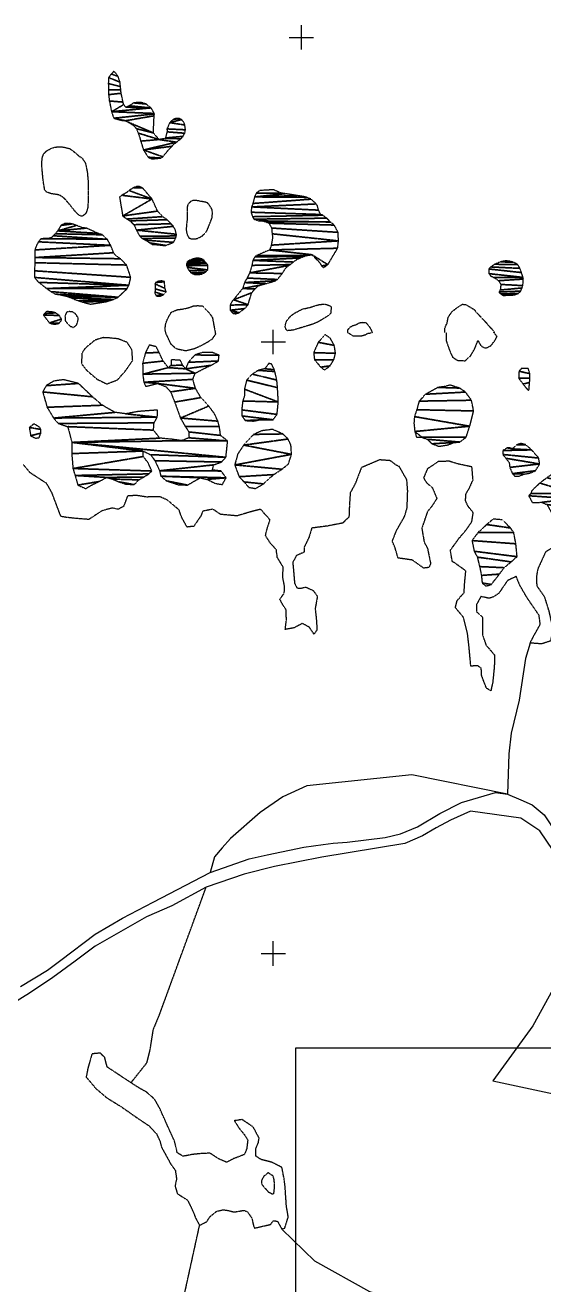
# Model space of a CAD drawing. Header units: metres. Extents: x 615331 to 657292, y 1301217 to 1321009.
# Drawn here: x 633328 to 634176, y 1318354 to 1320413 of the extents above; entities that cross this region are included whole.
import ezdxf

# ---------------------------------------------------------------- set-up
doc = ezdxf.new("R2010")
doc.units = ezdxf.units.M
doc.linetypes.add('HIDDEN', pattern=[0.375, 0.25, -0.125])
for name, color, linetype in [('2', 1, 'Continuous'), ('3', 7, 'Continuous'), ('42', 7, 'Continuous'), ('CIRCULO PI', 2, 'Continuous')]:
    doc.layers.add(name, color=color, linetype=linetype)
picture_1 = doc.add_image_def('image2.jpg', size_in_pixel=(1123, 633))

# ---------------------------------------------------------------- blocks, each defined once
blk = doc.blocks.new('COORD')
at = {"layer": '42', "color": 2, "linetype": 'Continuous'}
for p, q in [((-2, 0), (2, 0)), ((0, -2), (0, 2))]:
    blk.add_line(p, q, dxfattribs=at)
blk = doc.blocks.new('COORD$')
at = {"layer": '42', "color": 2, "linetype": 'Continuous'}
blk.add_blockref('COORD', (0, 0), dxfattribs=at)

msp = doc.modelspace()

# ---------------------------------------------------------------- linework, layer by layer
at = {"layer": '2', "color": 1, "linetype": 'Continuous'}
msp.add_line((633747.53823, 1318444.75308), (633801.47823, 1318392.26308), dxfattribs=at)
for points in [[(634153.14623, 1319403.01808), (634145.55723, 1319378.03008), (634135.41523, 1319309.81608), (634122.06523, 1319255.54008), (634118.38823, 1319221.70308), (634116.09323, 1319155.86608), (633960.03023, 1319187.36808), (633788.27423, 1319169.65008), (633749.11323, 1319151.41608), (633711.81323, 1319125.83308), (633663.78223, 1319083.61208), (633649.99123, 1319067.95508), (633637.45823, 1319053.32808), (633630.12923, 1319027.83408)], [(633630.12923, 1319027.83408), (633693.88223, 1319050.16108), (633723.78023, 1319056.60208), (633783.32323, 1319069.47908), (633814.77223, 1319073.65008), (633831.25923, 1319075.61708), (633854.09623, 1319077.65708), (633916.49423, 1319085.23108), (633941.32123, 1319090.85108), (633969.13023, 1319102.35008), (634005.45223, 1319124.61708), (634041.06123, 1319142.55708), (634096.50523, 1319158.43708), (634116.09323, 1319155.86608)], [(634116.09323, 1319155.86608), (634137.79023, 1319146.45808), (634156.68023, 1319138.28908), (634175.91623, 1319121.99308), (634196.07723, 1319091.47708), (634259.84223, 1318979.38708)], [(634247.84623, 1318962.22608), (634220.91423, 1319007.40108), (634190.80323, 1319063.97508), (634169.09823, 1319096.25108), (634137.87323, 1319116.98408), (634055.95623, 1319128.24408), (634023.10323, 1319113.63908), (633999.88323, 1319100.66808), (633977.17123, 1319087.70408), (633948.35923, 1319075.17808), (633812.97523, 1319053.04808), (633735.42723, 1319037.67808), (633685.78923, 1319024.91308), (633623.79923, 1319003.87708)], [(633320.34523, 1318841.59608), (633364.49023, 1318868.27308), (633386.14923, 1318884.52908), (633442.56123, 1318926.84608), (633487.21723, 1318953.27408), (633537.46623, 1318979.25808), (633630.12923, 1319027.83408)], [(633623.79923, 1319003.87708), (633567.76123, 1318973.25208), (633526.05723, 1318955.24308), (633442.53123, 1318907.28008), (633409.53723, 1318882.76308), (633373.26523, 1318856.17608), (633335.20023, 1318830.84008), (633291.82323, 1318803.66408), (633224.57223, 1318776.21408), (633183.18623, 1318752.61808), (633151.92623, 1318731.93308), (633123.25323, 1318707.21208), (633100.98423, 1318677.73608), (633061.07923, 1318635.60808), (633028.62823, 1318608.04808), (633000.12723, 1318590.44408), (632967.30923, 1318572.79008), (632932.64023, 1318561.46708), (632899.92823, 1318556.77408), (632861.59323, 1318555.06508), (632810.45023, 1318562.86508)], [(634247.84623, 1318962.22608), (634208.26623, 1318869.53608), (634157.75923, 1318777.22908), (634092.23823, 1318687.29208), (634191.25823, 1318666.06608)], [(634246.30423, 1318652.71708), (634252.15123, 1318363.36708), (634256.64923, 1318303.19808), (634260.28523, 1318229.55108), (634134.77323, 1318232.69008), (634060.44523, 1318291.04508), (633891.45823, 1318342.21908), (633801.47823, 1318392.26308)]]:
    msp.add_lwpolyline(points, dxfattribs=at)
at = {"layer": '3', "color": 30, "linetype": 'HIDDEN'}
for p, q in [((633497.46323, 1317923.53508), (633613.09923, 1318451.09308)), ((633740.27623, 1318457.88308), (633747.53823, 1318444.75308))]:
    msp.add_line(p, q, dxfattribs=at)
for points in [[(633371.31223, 1320137.54408), (633368.25623, 1320138.65908), (633362.65323, 1320140.63908), (633360.08723, 1320143.41108), (633358.46723, 1320153.05908), (633357.38023, 1320160.17008), (633355.67423, 1320178.20908), (633355.08523, 1320186.34208), (633355.99423, 1320196.77708), (633358.21323, 1320203.15708), (633363.74423, 1320208.29808), (633370.56023, 1320211.92508), (633376.88323, 1320214.02108), (633386.77423, 1320214.62708), (633393.38423, 1320213.42008), (633400.76423, 1320211.45708), (633406.89723, 1320207.19408), (633416.62523, 1320198.89708), (633421.22323, 1320195.89008), (633425.60423, 1320189.32108), (633426.90123, 1320186.53608), (633429.58023, 1320172.57508), (633430.43623, 1320163.17408), (633431.01123, 1320156.56708), (633431.09823, 1320147.92108), (633431.15223, 1320142.58108), (633431.22923, 1320134.95308), (633431.09223, 1320123.50708), (633430.61023, 1320120.95908), (633430.37723, 1320118.92208), (633430.16723, 1320114.59708), (633428.94723, 1320109.75308), (633427.45823, 1320106.43208), (633425.95823, 1320104.12908), (633421.92723, 1320101.29208), (633419.38923, 1320101.26708), (633415.82123, 1320102.75808), (633412.23523, 1320106.02908), (633408.89523, 1320110.06508), (633406.33023, 1320112.83808), (633401.44123, 1320119.40208), (633393.73923, 1320128.22808), (633391.43223, 1320130.49408), (633388.87423, 1320132.50308), (633386.57523, 1320134.00708), (633384.27523, 1320135.51008), (633380.20523, 1320136.48708), (633371.31223, 1320137.54408)], [(633624.94023, 1320076.83108), (633633.35423, 1320098.02108), (633634.04323, 1320105.14908), (633633.72823, 1320111.24908), (633632.17523, 1320114.28608), (633632.17523, 1320114.28608), (633628.30723, 1320120.35208), (633626.25323, 1320122.62008), (633621.92423, 1320124.10408), (633617.60323, 1320124.82408), (633607.17823, 1320126.75708), (633603.11623, 1320126.97108), (633599.57623, 1320125.66508), (633597.05723, 1320123.86008), (633593.79923, 1320119.75908), (633592.82523, 1320115.68108), (633592.89523, 1320108.81508), (633592.77223, 1320095.84408), (633592.30123, 1320092.27908), (633591.60923, 1320085.40508), (633591.16823, 1320078.78908), (633591.97923, 1320073.96508), (633593.03023, 1320070.41508), (633595.61623, 1320065.60808), (633600.20123, 1320063.87308), (633602.48523, 1320063.89508), (633606.29123, 1320063.93208), (633609.58323, 1320064.72808), (633617.41023, 1320068.61908), (633624.19223, 1320075.97608), (633624.94023, 1320076.83108)], [(633403.96123, 1319920.55208), (633406.51923, 1319918.54208), (633412.23923, 1319923.63908), (633414.81923, 1319931.70408), (633414.64723, 1319934.92908), (633412.75523, 1319936.86508), (633412.41123, 1319939.12308), (633409.58123, 1319941.96908), (633405.24223, 1319944.47008), (633399.39823, 1319945.17608), (633396.11223, 1319943.87208), (633394.61023, 1319941.82308), (633393.12623, 1319937.99408), (633393.45723, 1319930.36708), (633396.03123, 1319926.83208), (633398.82423, 1319923.96208), (633401.92023, 1319920.89708), (633403.96123, 1319920.55208), (633403.98423, 1319920.41408)], [(633558.13123, 1319909.15608), (633556.52123, 1319916.45108), (633557.94623, 1319926.12908), (633561.91123, 1319935.57708), (633566.90123, 1319944.01808), (633576.75623, 1319948.18408), (633584.36123, 1319949.02108), (633594.49023, 1319951.15508), (633602.83323, 1319954.28908), (633610.18723, 1319954.86908), (633618.31423, 1319954.18608), (633623.95923, 1319948.13808), (633628.57823, 1319943.09608), (633633.98423, 1319935.52008), (633638.82523, 1319909.47408)], [(633765.65023, 1319914.68408), (633756.52223, 1319913.83108), (633754.47223, 1319915.84608), (633752.90323, 1319920.40808), (633754.35123, 1319927.79708), (633757.09823, 1319932.14808), (633762.86823, 1319938.81608), (633769.92623, 1319943.46308), (633781.79423, 1319949.42908), (633792.43023, 1319951.56708), (633800.27123, 1319954.18708), (633808.62223, 1319956.55808), (633817.74923, 1319957.41008), (633825.89723, 1319954.69208), (633828.20123, 1319952.68008), (633827.29223, 1319942.24508), (633822.51423, 1319937.87408), (633815.70723, 1319933.48408), (633808.13823, 1319929.08708), (633804.09923, 1319927.01308), (633798.03523, 1319924.41008), (633765.65023, 1319914.68408)], [(634013.63523, 1319910.95108), (634013.82223, 1319916.60508), (634013.81223, 1319917.62208), (634016.28823, 1319923.75008), (634017.53823, 1319925.54208), (634019.21423, 1319935.47708), (634025.71423, 1319945.20508), (634034.77923, 1319952.16008), (634042.59723, 1319957.06808), (634048.44123, 1319956.36308), (634061.20523, 1319948.85808), (634068.90823, 1319940.03308), (634075.06523, 1319933.48108), (634082.24723, 1319925.92208), (634085.33123, 1319922.13708), (634095.33923, 1319911.27408)], [(633855.03923, 1319910.32608), (633855.22923, 1319915.05208), (633859.24023, 1319919.92308), (633863.02523, 1319921.99508), (633869.60223, 1319924.09408), (633873.89023, 1319926.67908), (633878.95823, 1319927.49208), (633884.54523, 1319927.03808), (633886.85023, 1319925.02608), (633891.73823, 1319918.46108), (633892.25523, 1319917.44908), (633895.38123, 1319910.48508)], [(633503.71823, 1319865.16408), (633502.50523, 1319882.42908), (633495.00023, 1319894.54008), (633479.94723, 1319900.46608), (633466.46923, 1319901.83608), (633455.28623, 1319902.47108), (633441.87223, 1319898.25208)], [(633557.81723, 1319909.15508), (633565.63523, 1319892.55208), (633574.61723, 1319884.52408), (633590.40423, 1319881.14708), (633605.09323, 1319884.87208), (633617.22323, 1319890.34708), (633626.30723, 1319895.53308), (633634.37623, 1319900.70708), (633640.09723, 1319909.47908)], [(633856.22623, 1319910.33108), (633863.68523, 1319905.36208), (633870.03723, 1319905.18008), (633876.64123, 1319905.25608), (633884.49023, 1319907.37808), (633887.51523, 1319909.44608), (633894.06723, 1319910.48008)], [(634016.24723, 1319910.96208), (634016.18223, 1319896.94208), (634022.74323, 1319878.46808), (634026.64623, 1319870.38108), (634035.34423, 1319864.89008), (634047.28423, 1319864.77308), (634055.83123, 1319872.49308), (634063.05423, 1319885.02708), (634067.98823, 1319897.78808), (634072.65623, 1319889.45608), (634078.03023, 1319885.96008), (634081.59123, 1319885.49308), (634089.16623, 1319889.39108), (634095.17423, 1319897.08308), (634099.15723, 1319904.24308), (634093.71223, 1319911.26708)], [(633441.87223, 1319898.25208), (633426.02023, 1319885.11208), (633420.52923, 1319876.66408), (633420.21523, 1319859.63508), (633428.72123, 1319848.80708), (633445.90523, 1319834.26508), (633461.48423, 1319826.82108), (633478.93523, 1319833.37308), (633492.22423, 1319848.51608), (633503.71823, 1319865.16408)], [(634153.14623, 1319403.01808), (634160.35423, 1319416.82208), (634169.81323, 1319433.70008), (634167.86723, 1319448.41608), (634154.69423, 1319467.57608), (634147.19823, 1319478.92508), (634136.31723, 1319497.60408), (634130.56423, 1319512.02208), (634116.41723, 1319505.25308), (634109.41923, 1319495.26408), (634101.92523, 1319484.25208), (634093.35423, 1319478.56308), (634086.26923, 1319476.19608), (634072.77423, 1319479.09008), (634065.56023, 1319465.79508), (634065.43423, 1319454.61308), (634075.44923, 1319445.07208), (634075.52623, 1319416.10608), (634081.04523, 1319399.90708), (634095.20523, 1319383.29808), (634094.66123, 1319364.23508), (634092.15223, 1319339.30408), (634089.01623, 1319324.78508), (634081.85223, 1319329.27708), (634073.99823, 1319349.76908), (634073.35123, 1319361.95808), (634067.20923, 1319365.95408), (634056.29423, 1319365.32108), (634053.39223, 1319397.05008), (634050.85123, 1319419.38108), (634044.20523, 1319445.22308), (634031.07023, 1319461.08108), (634033.98723, 1319472.54908), (634045.27023, 1319485.38308), (634046.34823, 1319502.16508), (634048.16523, 1319520.98908), (634029.21223, 1319534.74808), (634026.15023, 1319535.98308), (634022.88723, 1319554.74908), (634036.88923, 1319574.22108), (634048.16923, 1319587.30908), (634057.91423, 1319601.39508), (634060.28523, 1319616.16008), (634051.52323, 1319627.24008), (634047.61223, 1319636.08908), (634048.50023, 1319647.27908), (634053.98223, 1319656.49008), (634059.92723, 1319669.77108), (634058.15923, 1319691.09508), (634035.24423, 1319695.91508), (634020.96923, 1319700.32508), (634003.19423, 1319699.86808), (633985.29923, 1319687.72108), (633979.11623, 1319673.16608), (633983.51723, 1319665.84808), (633993.52723, 1319656.81508), (634000.83523, 1319639.62008), (633992.85023, 1319627.07808), (633985.33623, 1319617.84408), (633976.24723, 1319590.80608), (633980.06423, 1319567.98108), (633985.51323, 1319557.87908), (633990.62323, 1319533.03608), (633987.90223, 1319526.65308), (633979.27923, 1319525.53808), (633960.58623, 1319538.79108), (633937.43423, 1319542.08408), (633932.41123, 1319559.30508), (633927.97423, 1319569.67208), (633935.13623, 1319587.54108), (633948.08723, 1319610.04908), (633952.24523, 1319624.07208), (633953.19523, 1319652.03408), (633951.71923, 1319670.05808), (633939.53623, 1319691.51708), (633934.68423, 1319693.74808), (633924.69223, 1319701.25708), (633907.40523, 1319702.58408), (633877.32523, 1319689.78908), (633867.71123, 1319664.27008), (633859.25023, 1319648.92708), (633857.95923, 1319628.58408), (633857.16423, 1319609.26408), (633847.11823, 1319599.23908), (633821.77423, 1319594.37608), (633796.41223, 1319591.03708), (633791.76123, 1319575.73808), (633783.82023, 1319559.38408), (633784.16123, 1319551.76508), (633771.27223, 1319546.02808), (633765.30223, 1319535.03308), (633766.75223, 1319519.29608), (633768.22823, 1319501.27208), (633772.13023, 1319493.18608), (633778.48523, 1319492.75008), (633786.84623, 1319494.62408), (633798.84923, 1319488.91708), (633805.56323, 1319479.33808), (633801.98023, 1319459.47808), (633804.25823, 1319437.90608), (633804.66623, 1319424.44308), (633800.17323, 1319417.53108), (633792.42323, 1319428.87708), (633780.92223, 1319435.09808), (633767.28923, 1319427.82708), (633753.09323, 1319425.37808), (633754.95423, 1319440.39108), (633754.50523, 1319457.41008), (633749.33623, 1319465.22808), (633744.14623, 1319474.82508), (633751.40123, 1319484.56308), (633752.04423, 1319494.98908), (633749.07323, 1319510.45508), (633749.64323, 1319527.23208), (633740.06323, 1319543.13008), (633738.38923, 1319556.32408), (633729.65223, 1319565.11808), (633720.86323, 1319578.48408), (633722.30023, 1319586.12408), (633728.18623, 1319604.48608), (633712.74823, 1319621.84208), (633694.51423, 1319617.06008), (633674.26423, 1319610.98408), (633647.31123, 1319613.47108), (633634.76823, 1319621.96708), (633618.29523, 1319618.72908), (633615.08423, 1319610.81608), (633603.59323, 1319593.91408), (633592.68423, 1319592.77308), (633583.86923, 1319608.42608), (633579.66623, 1319620.57408), (633560.43023, 1319636.87108), (633547.92123, 1319642.31808), (633526.33723, 1319641.81708), (633509.54323, 1319644.42008), (633495.33023, 1319643.49508), (633488.91823, 1319626.65208), (633479.83123, 1319621.72008), (633470.91623, 1319623.90508), (633453.69523, 1319619.38808), (633432.01423, 1319605.16508), (633412.18423, 1319606.71708), (633396.67223, 1319608.31808), (633386.49323, 1319609.98008), (633380.73123, 1319625.16008), (633371.82623, 1319648.69008), (633363.27123, 1319663.83808), (633336.14423, 1319681.56808), (633325.07023, 1319694.90908)], [(634243.34123, 1319578.61408), (634221.54623, 1319574.29908), (634196.52823, 1319563.08708), (634178.36723, 1319551.95308), (634165.73223, 1319524.11208), (634163.58023, 1319512.39908), (634164.01423, 1319496.65008), (634176.40723, 1319479.00508), (634184.05423, 1319454.44508), (634190.22623, 1319425.54808), (634186.63523, 1319406.45008), (634172.21123, 1319401.71108), (634153.14623, 1319403.01808)], [(633500.96223, 1318684.08808), (633527.00323, 1318716.91008), (633532.10423, 1318737.29608), (633537.55923, 1318771.15408), (633547.19923, 1318794.38708), (633623.79923, 1319003.87708)], [(633500.96223, 1318684.08808), (633462.06023, 1318709.81508), (633458.07023, 1318725.52408), (633450.62423, 1318732.55308), (633437.17523, 1318731.38308), (633430.58523, 1318707.93108), (633427.70323, 1318693.41408), (633443.66723, 1318674.54008), (633461.87623, 1318659.24808), (633484.89823, 1318645.02808), (633513.06423, 1318625.27608), (633529.95723, 1318614.03508), (633542.29523, 1318601.21708), (633548.01923, 1318589.34008), (633550.93523, 1318578.70108), (633557.42023, 1318566.83308), (633565.46423, 1318551.93308), (633573.46823, 1318540.59008), (633575.40323, 1318526.89108), (633572.99423, 1318515.42908), (633576.69423, 1318502.76608), (633593.32423, 1318492.28408), (633601.90923, 1318474.59608), (633607.39923, 1318460.93708), (633613.09923, 1318451.09308)], [(633747.53823, 1318444.75308), (633752.34323, 1318446.58608), (633757.97823, 1318464.69208), (633754.98123, 1318482.44408), (633754.06823, 1318495.64708), (633752.55223, 1318517.22808), (633750.89723, 1318528.64308), (633747.65523, 1318545.63108), (633731.81323, 1318553.83508), (633713.21523, 1318558.70408), (633705.02523, 1318564.20108), (633705.13323, 1318576.90708), (633709.09223, 1318586.10008), (633710.27223, 1318593.99008), (633700.67223, 1318611.66708), (633682.49823, 1318623.91008), (633669.82023, 1318621.98608), (633678.09523, 1318609.12208), (633686.07823, 1318599.55808), (633691.77023, 1318590.47508), (633690.15223, 1318576.48108), (633686.45323, 1318566.78308), (633668.75123, 1318559.97408), (633657.13523, 1318553.99708), (633643.85923, 1318559.94408), (633630.04023, 1318568.93308), (633615.57023, 1318568.26008), (633601.36223, 1318566.82708), (633586.15623, 1318563.85808), (633576.69323, 1318569.59408), (633571.89523, 1318589.35908), (633563.82123, 1318606.79908), (633548.44223, 1318641.18008), (633539.88123, 1318656.83708), (633526.53923, 1318668.62708), (633511.71023, 1318677.09608), (633500.96223, 1318684.08808)], [(633724.97823, 1318536.95508), (633717.85223, 1318530.80708), (633714.12123, 1318523.90308), (633714.69923, 1318517.81108), (633721.38923, 1318510.26508), (633725.25123, 1318505.73508), (633732.14923, 1318502.25708), (633734.42923, 1318502.79108), (633735.58823, 1318512.46008), (633735.25623, 1318519.31708), (633735.19223, 1318524.90608), (633733.08223, 1318531.74308), (633724.97823, 1318536.95508)], [(633613.09923, 1318451.09308), (633624.96923, 1318457.07308), (633629.95823, 1318465.00708), (633641.03123, 1318474.02708), (633651.67223, 1318476.43508), (633660.06723, 1318475.26108), (633668.98523, 1318472.82208), (633675.57923, 1318473.65908), (633685.21023, 1318475.54808), (633691.33423, 1318473.07708), (633698.56423, 1318462.74208), (633699.91223, 1318455.89708), (633701.50923, 1318449.56308), (633703.06823, 1318446.53108), (633729.16223, 1318452.42008), (633733.41323, 1318458.31308), (633740.27623, 1318457.88308), (633740.27623, 1318457.88308)]]:
    msp.add_lwpolyline(points, dxfattribs=at)

# ---------------------------------------------------------------- block references
at = {"layer": '42', "color": 1, "linetype": 'Continuous', "xscale": 10, "yscale": 10}
for p in [(633779.45723, 1320393.35108), (633733.49623, 1319895.48808), (633733.49623, 1318895.48808)]:
    msp.add_blockref('COORD$', p, dxfattribs=at)

# ---------------------------------------------------------------- pictures from other files: only their frames are drawn
at = {"layer": 'CIRCULO PI'}
image = msp.add_image(picture_1, insert=(633770.17231, 1316661.08331), size_in_units=(3689.82738, 2079.84037), dxfattribs=at)
image.dxf.flags = 7

# ---------------------------------------------------------------- meshes
at = {"layer": '3', "color": 30, "linetype": 'HIDDEN'}
mesh = msp.add_polyface(dxfattribs=at)
corners = [(633580.44723, 1320260.51908), (633570.05623, 1320259.14608), (633583.50823, 1320259.02408), (633564.27223, 1320254.00308), (633588.92723, 1320250.17608), (633590.02123, 1320242.30208), (633559.80723, 1320243.78708), (633588.80923, 1320236.69608), (633559.85623, 1320238.95508), (633586.06923, 1320231.58308), (633557.16523, 1320229.01108), (633582.55623, 1320227.73308), (633556.41423, 1320227.98608), (633575.25323, 1320222.06708), (633546.78723, 1320226.36608), (633521.32823, 1320209.33208), (633567.96223, 1320215.38308), (633552.90923, 1320198.19708), (633549.88523, 1320196.13308), (633529.06223, 1320197.45508), (633525.64423, 1320284.39708), (633505.57723, 1320286.23508), (633533.32123, 1320278.11408), (633498.01123, 1320281.58308), (633479.76023, 1320329.72508), (633468.81023, 1320333.43208), (633483.15623, 1320320.09408), (633464.29923, 1320327.79308), (633483.73623, 1320312.97908), (633463.89223, 1320317.87108), (633484.29523, 1320307.89808), (633464.24923, 1320307.70208), (633484.86123, 1320302.05408), (633464.32823, 1320299.81908), (633488.05323, 1320287.58908), (633465.70323, 1320289.40508), (633489.10923, 1320283.53108), (633469.17923, 1320271.89108), (633538.99623, 1320269.01508), (633539.25823, 1320268.25408), (633472.83923, 1320261.24608), (633538.78123, 1320265.19808), (633491.91423, 1320257.10908), (633537.54123, 1320237.21108), (633495.99523, 1320255.11508), (633510.06423, 1320244.06308), (633512.67423, 1320236.96708), (633492.45223, 1320279.24008), (633516.86823, 1320223.78408), (633534.16223, 1320194.96208), (633538.47623, 1320195.00408), (633562.43623, 1320209.73408), (633570.97323, 1320218.71908), (633587.61723, 1320254.23208), (633574.35223, 1320260.96808), (633534.85923, 1320276.60408), (633519.02323, 1320286.62108), (633512.92823, 1320287.07008), (633493.72123, 1320279.25308), (633475.89723, 1320335.28208), (633472.57523, 1320337.53808), (633486.58123, 1320257.56608), (633504.42023, 1320250.11108), (633515.28423, 1320229.87208)]
mesh.append_faces([[corners[k] for k in face] for face in [(1, 0, 54), (18, 19, 49, 50), (21, 20, 56, 57), (25, 24, 59, 60), (42, 40, 61)]], dxfattribs={"vtx0": -1, "color": 30})
mesh.append_faces([[corners[k] for k in face] for face in [(2, 3, 4, 53), (13, 15, 16, 52), (16, 15, 17, 51), (22, 37, 38, 55)]], dxfattribs={"vtx0": -1, "vtx1": -1, "color": 30})
mesh.append_faces([[corners[k] for k in face] for face in [(36, 37, 22, 47), (39, 40, 42, 41)]], dxfattribs={"vtx0": -1, "vtx1": -1, "vtx2": -1, "color": 30})
mesh.append_faces([[corners[k] for k in face] for face in [(13, 14, 48, 15)]], dxfattribs={"vtx0": -1, "vtx1": -1, "vtx3": -1, "color": 30})
mesh.append_faces([[corners[k] for k in face] for face in [(0, 1, 3, 2), (4, 3, 6, 5), (5, 6, 8, 7), (7, 8, 10, 9), (9, 10, 12, 11), (11, 12, 14, 13), (17, 15, 19, 18), (20, 21, 23, 22), (24, 25, 27, 26), (26, 27, 29, 28), (28, 29, 31, 30), (30, 31, 33, 32), (32, 33, 35, 34), (34, 35, 37, 36), (38, 37, 40, 39), (41, 42, 44, 43), (43, 45, 46, 14)]], dxfattribs={"vtx0": -1, "vtx2": -1, "color": 30})
mesh.append_faces([[corners[k] for k in face] for face in [(22, 23, 58, 47), (43, 44, 62, 45), (14, 46, 63, 48)]], dxfattribs={"vtx0": -1, "vtx3": -1, "color": 30})
mesh = msp.add_polyface(dxfattribs=at)
corners = [(633519.92623, 1320147.26508), (633504.44523, 1320147.36808), (633535.33623, 1320129.10508), (633497.89123, 1320142.98008), (633486.04223, 1320135.23508), (633487.39923, 1320101.42408), (633544.41823, 1320109.35808), (633552.63123, 1320100.28308), (633494.30223, 1320096.40508), (633559.78723, 1320095.26608), (633499.40823, 1320093.40408), (633566.45223, 1320088.71908), (633505.81623, 1320087.10908), (633570.30223, 1320084.43408), (633509.96623, 1320078.24808), (633575.25423, 1320071.51208), (633575.02923, 1320068.71308), (633515.14123, 1320068.38108), (633574.04723, 1320065.39708), (633519.49423, 1320064.60808), (633570.56723, 1320058.24208), (633524.85123, 1320061.86308), (633557.67423, 1320053.28408), (633532.00223, 1320057.35608), (633544.72023, 1320054.42808), (633553.61423, 1320053.24408), (633573.14423, 1320079.37508), (633538.96623, 1320121.51108), (633514.57423, 1320149.50208), (633509.75323, 1320149.45408), (633493.61123, 1320139.63208), (633482.26423, 1320132.40008), (633535.83723, 1320054.59608)]
mesh.append_faces([[corners[k] for k in face] for face in [(1, 0, 28, 29), (24, 23, 32)]], dxfattribs={"vtx0": -1, "color": 30})
mesh.append_faces([[corners[k] for k in face] for face in [(2, 5, 6, 27), (13, 14, 15, 26), (22, 23, 24, 25)]], dxfattribs={"vtx0": -1, "vtx1": -1, "color": 30})
mesh.append_faces([[corners[k] for k in face] for face in [(0, 1, 3, 2), (6, 5, 8, 7), (7, 8, 10, 9), (9, 10, 12, 11), (11, 12, 14, 13), (15, 14, 17, 16), (16, 17, 19, 18), (18, 19, 21, 20), (20, 21, 23, 22)]], dxfattribs={"vtx0": -1, "vtx2": -1, "color": 30})
mesh.append_faces([[corners[k] for k in face] for face in [(2, 3, 30, 4), (2, 4, 31, 5)]], dxfattribs={"vtx0": -1, "vtx3": -1, "color": 30})
mesh = msp.add_polyface(dxfattribs=at)
corners = [(633789.53623, 1320036.98908), (633706.55223, 1320036.93908), (633783.21023, 1320035.14708), (633703.53023, 1320034.62108), (633777.65123, 1320032.80308), (633700.03723, 1320028.73708), (633766.29923, 1320026.08008), (633761.01123, 1320021.95908), (633698.59723, 1320020.58508), (633758.74323, 1320020.41108), (633694.91423, 1320008.34208), (633748.21723, 1320007.33808), (633740.19523, 1319997.59608), (633690.68523, 1319999.90808), (633737.17023, 1319995.53108), (633686.44623, 1319992.49208), (633721.23023, 1319990.79808), (633714.90523, 1319988.95508), (633683.49923, 1319982.79908), (633703.55523, 1319981.97808), (633698.28823, 1319975.82308), (633668.45923, 1319964.34108), (633692.39423, 1319956.43708), (633662.96423, 1319955.64008), (633686.87623, 1319950.02508), (633663.04923, 1319947.24908), (633677.80823, 1319943.32408), (633667.92223, 1319942.21008), (633746.12523, 1320138.79908), (633705.77423, 1320138.91208), (633752.98723, 1320137.84908), (633702.79323, 1320132.52508), (633772.30523, 1320134.73208), (633788.06923, 1320131.83408), (633795.45823, 1320128.85508), (633700.11023, 1320121.81808), (633803.40423, 1320121.04908), (633698.13723, 1320116.20308), (633807.56723, 1320110.91708), (633810.93823, 1320103.82908), (633697.20923, 1320107.54808), (633814.24923, 1320102.59008), (633699.56723, 1320100.19508), (633820.64223, 1320097.82108), (633701.89223, 1320096.14908), (633827.05023, 1320091.52508), (633709.78723, 1320093.42908), (633721.22423, 1320091.76108), (633833.19223, 1320086.49908), (633726.57623, 1320089.52408), (633839.40323, 1320074.60708), (633730.71523, 1320081.68108), (633840.05223, 1320060.62608), (633731.57223, 1320072.28008), (633730.23723, 1320053.70208), (633838.65023, 1320048.66008), (633727.52623, 1320045.79108), (633822.68023, 1320021.80008), (633796.63123, 1320038.07608), (633812.55123, 1320019.66608), (633815.87523, 1320017.15608), (633809.19623, 1320025.22908), (633772.34323, 1320030.71708), (633754.46323, 1320017.06308), (633728.82223, 1319992.90608), (633709.08423, 1319987.37308), (633694.84923, 1319964.59908), (633683.59823, 1319947.95808), (633672.24323, 1319941.48908), (633665.87123, 1319944.22508), (633666.19823, 1319962.03008), (633732.39223, 1320066.43908), (633715.62623, 1320093.23208), (633711.56923, 1320143.03808), (633733.88923, 1320144.27408), (633761.12023, 1320136.65708), (633782.21723, 1320133.30308), (633805.46023, 1320118.52608)]
mesh.append_faces([[corners[k] for k in face] for face in [(26, 27, 68), (29, 28, 74, 73), (57, 59, 60)]], dxfattribs={"vtx0": -1, "color": 30})
mesh.append_faces([[corners[k] for k in face] for face in [(4, 5, 6, 62), (9, 10, 11, 63), (14, 15, 16, 64), (17, 18, 19, 65), (20, 21, 22, 66), (24, 25, 26, 67), (30, 31, 32, 75), (32, 31, 33, 76), (36, 37, 38, 77)]], dxfattribs={"vtx0": -1, "vtx1": -1, "color": 30})
mesh.append_faces([[corners[k] for k in face] for face in [(55, 56, 58, 57)]], dxfattribs={"vtx0": -1, "vtx1": -1, "vtx2": -1, "color": 30})
mesh.append_faces([[corners[k] for k in face] for face in [(0, 1, 3, 2), (1, 0, 58, 56), (2, 3, 5, 4), (6, 5, 8, 7), (7, 8, 10, 9), (11, 10, 13, 12), (12, 13, 15, 14), (16, 15, 18, 17), (19, 18, 21, 20), (22, 23, 25, 24), (28, 29, 31, 30), (33, 31, 35, 34), (34, 35, 37, 36), (38, 37, 40, 39), (39, 40, 42, 41), (41, 42, 44, 43), (43, 44, 46, 45), (45, 47, 49, 48), (48, 49, 51, 50), (50, 51, 53, 52), (52, 54, 56, 55)]], dxfattribs={"vtx0": -1, "vtx2": -1, "color": 30})
mesh.append_faces([[corners[k] for k in face] for face in [(22, 21, 70, 23), (26, 25, 69, 27), (45, 46, 72, 47), (52, 53, 71, 54), (57, 58, 61, 59)]], dxfattribs={"vtx0": -1, "vtx3": -1, "color": 30})
mesh = msp.add_polyface(dxfattribs=at)
corners = [(633405.05423, 1320088.41108), (633386.55323, 1320085.94108), (633411.93123, 1320085.93508), (633381.06123, 1320076.98608), (633428.21723, 1320081.51708), (633446.57523, 1320073.05008), (633454.46723, 1320070.58408), (633377.55523, 1320072.37408), (633462.15423, 1320063.28408), (633374.29023, 1320069.03608), (633365.45523, 1320064.37208), (633353.78223, 1320064.25708), (633467.83723, 1320053.42108), (633349.77423, 1320059.13208), (633343.81723, 1320045.84908), (633472.52823, 1320041.26008), (633343.94423, 1320033.38908), (633483.79323, 1320031.45208), (633493.79523, 1320021.12308), (633344.02823, 1320024.99708), (633500.59623, 1320001.09908), (633343.14723, 1320011.76408), (633497.68223, 1319988.10008), (633343.51223, 1320000.83208), (633350.69923, 1319992.76508), (633363.23623, 1319982.71508), (633494.69323, 1319982.47608), (633479.86123, 1319968.59808), (633370.39223, 1319977.69908), (633378.55623, 1319973.45508), (633397.37223, 1319969.82508), (633472.28523, 1319964.96308), (633403.74123, 1319967.34408), (633415.20623, 1319962.87808), (633464.44223, 1319962.59808), (633422.84523, 1319960.41008), (633496.43123, 1319986.30808), (633460.39523, 1319961.28608), (633434.55123, 1319957.21908), (633408.58623, 1319965.10208), (633385.16123, 1319972.75708), (633375.49823, 1319974.69708), (633356.32823, 1319988.24208), (633346.34223, 1319997.04508), (633347.02923, 1320054.52708), (633358.35023, 1320064.30208), (633370.51723, 1320065.69308), (633393.37123, 1320089.31408), (633398.95423, 1320089.36808), (633421.61523, 1320081.96108), (633436.37623, 1320077.78208), (633475.87323, 1320036.71508)]
mesh.append_faces([[corners[k] for k in face] for face in [(1, 0, 48, 47), (34, 35, 38, 37)]], dxfattribs={"vtx0": -1, "color": 30})
mesh.append_faces([[corners[k] for k in face] for face in [(2, 3, 4, 49), (4, 3, 5, 50), (15, 16, 17, 51), (22, 25, 26, 36)]], dxfattribs={"vtx0": -1, "vtx1": -1, "color": 30})
mesh.append_faces([[corners[k] for k in face] for face in [(0, 1, 3, 2), (5, 3, 7, 6), (6, 7, 9, 8), (8, 11, 13, 12), (12, 14, 16, 15), (17, 16, 19, 18), (18, 19, 21, 20), (20, 21, 23, 22), (26, 25, 28, 27), (27, 30, 32, 31), (31, 33, 35, 34)]], dxfattribs={"vtx0": -1, "vtx2": -1, "color": 30})
mesh.append_faces([[corners[k] for k in face] for face in [(8, 9, 46, 10), (8, 10, 45, 11), (12, 13, 44, 14), (22, 23, 43, 24), (22, 24, 42, 25), (27, 28, 41, 29), (27, 29, 40, 30), (31, 32, 39, 33)]], dxfattribs={"vtx0": -1, "vtx3": -1, "color": 30})
mesh = msp.add_polyface(dxfattribs=at)
corners = [(633616.77323, 1320031.22808), (633606.86723, 1320032.14908), (633603.06823, 1320031.34808), (633618.81623, 1320029.97708), (633601.55123, 1320030.82508), (633596.24323, 1320028.73808), (633620.60523, 1320028.72308), (633593.21823, 1320026.67408), (633622.41323, 1320025.68908), (633592.72623, 1320025.14408), (633624.45823, 1320024.18308), (633591.98123, 1320023.61008), (633626.77823, 1320020.64508), (633591.74023, 1320022.33608), (633626.78023, 1320020.39108), (633591.76323, 1320020.04808), (633626.34523, 1320013.26608), (633593.06023, 1320017.26308), (633596.15923, 1320011.95308), (633623.84123, 1320009.93508), (633598.73023, 1320008.67208), (633617.27723, 1320006.56508), (633606.37623, 1320005.44108), (633611.68623, 1320032.45008), (633609.40223, 1320032.42808), (633604.58823, 1320031.61808), (633599.78223, 1320030.04508), (633594.35723, 1320014.47808), (633602.30023, 1320006.92708), (633613.22423, 1320005.76208), (633621.56723, 1320008.89508)]
mesh.append_faces([[corners[k] for k in face] for face in [(1, 0, 23, 24), (21, 22, 29)]], dxfattribs={"vtx0": -1, "color": 30})
mesh.append_faces([[corners[k] for k in face] for face in [(19, 20, 21, 30)]], dxfattribs={"vtx0": -1, "vtx1": -1, "color": 30})
mesh.append_faces([[corners[k] for k in face] for face in [(0, 2, 4, 3), (3, 5, 7, 6), (6, 7, 9, 8), (8, 9, 11, 10), (10, 11, 13, 12), (12, 13, 15, 14), (14, 15, 17, 16), (16, 18, 20, 19)]], dxfattribs={"vtx0": -1, "vtx2": -1, "color": 30})
mesh.append_faces([[corners[k] for k in face] for face in [(0, 1, 25, 2), (3, 4, 26, 5), (16, 17, 27, 18), (21, 20, 28, 22)]], dxfattribs={"vtx0": -1, "vtx3": -1, "color": 30})
mesh = msp.add_polyface(dxfattribs=at)
corners = [(634126.15523, 1320025.78908), (634104.83223, 1320026.34308), (634133.04723, 1320021.78708), (634095.48223, 1320022.43708), (634136.66123, 1320015.71908), (634088.92823, 1320018.04908), (634139.01523, 1320008.87608), (634085.66323, 1320014.71108), (634141.63223, 1320001.01708), (634085.99423, 1320007.08508), (634094.17823, 1320000.80708), (634142.16823, 1319998.22508), (634101.84523, 1319995.54208), (634141.26123, 1319987.53508), (634105.45923, 1319989.47308), (634140.03123, 1319983.70808), (634104.28323, 1319980.30608), (634137.79823, 1319978.60008), (634102.28623, 1319976.98108), (634134.03123, 1319974.74908), (634105.10823, 1319973.95708), (634129.98923, 1319972.92908), (634109.44823, 1319971.45608), (634126.18823, 1319972.38308), (634125.17523, 1319972.11908), (634127.20323, 1319972.39308), (634119.79323, 1320027.50708), (634112.68323, 1320027.94608), (634088.82423, 1320003.29808), (634115.78923, 1319971.77208)]
mesh.append_faces([[corners[k] for k in face] for face in [(1, 0, 26, 27), (23, 22, 29, 24)]], dxfattribs={"vtx0": -1, "color": 30})
mesh.append_faces([[corners[k] for k in face] for face in [(21, 22, 23, 25)]], dxfattribs={"vtx0": -1, "vtx1": -1, "color": 30})
mesh.append_faces([[corners[k] for k in face] for face in [(0, 1, 3, 2), (2, 3, 5, 4), (4, 5, 7, 6), (6, 7, 9, 8), (8, 10, 12, 11), (11, 12, 14, 13), (13, 14, 16, 15), (15, 16, 18, 17), (17, 18, 20, 19), (19, 20, 22, 21)]], dxfattribs={"vtx0": -1, "vtx2": -1, "color": 30})
mesh.append_faces([[corners[k] for k in face] for face in [(8, 9, 28, 10)]], dxfattribs={"vtx0": -1, "vtx3": -1, "color": 30})
mesh = msp.add_polyface(dxfattribs=at)
corners = [(633555.73723, 1319994.00908), (633549.12923, 1319994.96208), (633544.06423, 1319993.89508), (633555.73923, 1319993.75508), (633541.28623, 1319992.59608), (633556.35523, 1319983.08008), (633540.29423, 1319990.29808), (633558.69823, 1319977.25308), (633540.63023, 1319982.16308), (633553.92323, 1319972.62908), (633540.17423, 1319977.07208), (633541.75623, 1319971.23808), (633550.64923, 1319995.23108), (633546.34023, 1319994.68008), (633540.20523, 1319974.02108), (633544.81123, 1319970.25108), (633549.37623, 1319970.55008)]
mesh.append_faces([[corners[k] for k in face] for face in [(1, 0, 12), (9, 11, 15, 16)]], dxfattribs={"vtx0": -1, "color": 30})
mesh.append_faces([[corners[k] for k in face] for face in [(0, 2, 4, 3), (3, 4, 6, 5), (5, 6, 8, 7), (7, 8, 10, 9)]], dxfattribs={"vtx0": -1, "vtx2": -1, "color": 30})
mesh.append_faces([[corners[k] for k in face] for face in [(0, 1, 13, 2), (9, 10, 14, 11)]], dxfattribs={"vtx0": -1, "vtx3": -1, "color": 30})
mesh = msp.add_polyface(dxfattribs=at)
corners = [(633377.85023, 1319942.93008), (633359.58723, 1319941.98908), (633383.98323, 1319938.66708), (633357.83723, 1319939.42808), (633387.34123, 1319932.85108), (633367.61123, 1319926.55408), (633383.35123, 1319925.94508), (633380.06223, 1319924.89608), (633370.92223, 1319925.31508), (633363.36323, 1319945.07708), (633371.48823, 1319944.64808), (633387.11323, 1319930.30508), (633376.00823, 1319924.34708)]
mesh.append_faces([[corners[k] for k in face] for face in [(1, 0, 10, 9), (7, 8, 12)]], dxfattribs={"vtx0": -1, "color": 30})
mesh.append_faces([[corners[k] for k in face] for face in [(4, 5, 6, 11)]], dxfattribs={"vtx0": -1, "vtx1": -1, "color": 30})
mesh.append_faces([[corners[k] for k in face] for face in [(0, 1, 3, 2), (2, 3, 5, 4), (6, 5, 8, 7)]], dxfattribs={"vtx0": -1, "vtx2": -1, "color": 30})
mesh = msp.add_polyface(dxfattribs=at)
corners = [(633833.13023, 1319889.76708), (633806.91023, 1319894.80308), (633835.30923, 1319876.83308), (633799.48323, 1319877.94808), (633832.38123, 1319866.38108), (633800.88623, 1319866.27508), (633826.39923, 1319856.40308), (633811.18423, 1319854.19608), (633826.90423, 1319901.13008), (633817.08123, 1319849.43608), (633818.45023, 1319907.38608)]
mesh.append_faces([[corners[k] for k in face] for face in [(1, 0, 8, 10), (6, 7, 9)]], dxfattribs={"vtx0": -1, "color": 30})
mesh.append_faces([[corners[k] for k in face] for face in [(0, 1, 3, 2), (2, 3, 5, 4), (4, 5, 7, 6)]], dxfattribs={"vtx0": -1, "vtx2": -1, "color": 30})
mesh = msp.add_polyface(dxfattribs=at)
corners = [(633585.34023, 1319857.45808), (633566.29623, 1319856.98608), (633644.84623, 1319873.63808), (633605.46923, 1319874.20408), (633643.93723, 1319864.22608), (633594.68523, 1319862.13908), (633632.07923, 1319857.23008), (633589.98123, 1319851.41308), (633547.00423, 1319878.11008), (633524.40423, 1319877.59708), (633553.51323, 1319864.20908), (633520.02723, 1319860.52308), (633562.01923, 1319853.38008), (633520.23123, 1319842.73808), (633605.81223, 1319844.22508), (633602.11523, 1319834.27308), (633521.90523, 1319829.54408), (633606.34723, 1319819.58408), (633544.53523, 1319827.51608), (633565.77423, 1319813.78408), (633615.15623, 1319804.43908), (633572.31423, 1319797.08808), (633628.01523, 1319790.61008), (633581.75623, 1319771.02408), (633643.02923, 1319765.88008), (633645.41423, 1319757.26808), (633589.53223, 1319757.39208), (633647.36023, 1319742.55308), (633595.47823, 1319748.31208), (633658.89323, 1319733.53708), (633595.84223, 1319738.66108), (633520.65223, 1319716.96508), (633404.11323, 1319712.83708), (633521.00823, 1319708.07508), (633406.17023, 1319688.46708), (633534.99523, 1319684.35008), (633530.47623, 1319679.72508), (633409.60223, 1319677.07208), (633461.20123, 1319673.85108), (633448.32423, 1319667.09708), (633414.09923, 1319661.37008), (633513.82423, 1319669.87908), (633470.88323, 1319671.16608), (633506.03823, 1319662.16708), (633481.09423, 1319666.70908), (633593.17023, 1319661.38408), (633558.80023, 1319668.36008), (633414.99423, 1319827.56008), (633362.20323, 1319823.90708), (633438.10323, 1319805.71708), (633356.73223, 1319813.68008), (633454.26323, 1319791.92708), (633363.87723, 1319788.60608), (633474.71723, 1319780.21808), (633374.49323, 1319770.94108), (633543.89523, 1319772.37008), (633538.66623, 1319763.16208), (633382.21423, 1319762.13608), (633537.78723, 1319751.21008), (633397.51323, 1319756.97508), (633548.09623, 1319738.11508), (633404.41223, 1319731.13608), (633583.70423, 1319733.94808), (633656.15023, 1319706.82608), (633533.16623, 1319711.01008), (633648.87223, 1319699.12008), (633540.13723, 1319701.17908), (633635.97223, 1319694.39808), (633547.69023, 1319684.75008), (633648.27923, 1319684.37508), (633656.53423, 1319673.28908), (633549.82423, 1319675.88108), (633625.32223, 1319670.64508), (633614.11523, 1319673.31208), (633521.64523, 1319674.54208), (633492.27023, 1319777.87808), (633528.74023, 1319698.25408), (633492.05923, 1319663.02308), (633438.72523, 1319662.41408), (633426.86423, 1319655.67108), (633374.81823, 1319831.42008), (633390.54023, 1319833.63208), (633513.05423, 1319781.67308), (633544.52323, 1319784.06508), (633567.42123, 1319736.30308), (633557.80223, 1319822.33208), (633532.37623, 1319824.58208), (633525.03123, 1319822.71908), (633530.86223, 1319890.37608), (633542.06923, 1319887.70908), (633566.69923, 1319866.13808), (633581.69223, 1319865.54708), (633617.11123, 1319877.89508), (633633.87023, 1319878.34108), (633621.46523, 1319852.53508), (633637.30023, 1319778.26608), (633634.03623, 1319685.99108), (633650.30923, 1319662.29208), (633639.36823, 1319663.94508), (633578.43123, 1319661.97808)]
mesh.append_faces([[corners[k] for k in face] for face in [(1, 0, 91, 90), (3, 2, 93, 92), (9, 8, 89, 88), (39, 40, 79, 78), (43, 44, 77), (45, 46, 99), (48, 47, 81, 80), (70, 72, 98, 97), (18, 16, 87, 86), (75, 55, 83, 82)]], dxfattribs={"vtx0": -1, "color": 30})
mesh.append_faces([[corners[k] for k in face] for face in [(6, 7, 14, 94), (22, 23, 24, 95), (32, 31, 61), (33, 34, 35, 76), (60, 61, 62, 84), (67, 68, 69, 96)]], dxfattribs={"vtx0": -1, "vtx1": -1, "color": 30})
mesh.append_faces([[corners[k] for k in face] for face in [(15, 16, 18, 17), (36, 37, 38, 74), (53, 54, 55, 75)]], dxfattribs={"vtx0": -1, "vtx1": -1, "vtx2": -1, "color": 30})
mesh.append_faces([[corners[k] for k in face] for face in [(12, 13, 14, 7)]], dxfattribs={"vtx0": -1, "vtx1": -1, "vtx2": -1, "vtx3": -1, "color": 30})
mesh.append_faces([[corners[k] for k in face] for face in [(62, 61, 63, 29), (63, 61, 31, 64), (70, 71, 73, 72)]], dxfattribs={"vtx0": -1, "vtx1": -1, "vtx3": -1, "color": 30})
mesh.append_faces([[corners[k] for k in face] for face in [(0, 1, 12, 7), (2, 3, 5, 4), (4, 5, 7, 6), (8, 9, 11, 10), (10, 11, 13, 12), (14, 13, 16, 15), (17, 19, 21, 20), (20, 21, 23, 22), (24, 23, 26, 25), (25, 26, 28, 27), (27, 28, 30, 29), (29, 30, 62), (31, 32, 34, 33), (35, 34, 37, 36), (38, 37, 40, 39), (41, 42, 44, 43), (42, 41, 74, 38), (46, 45, 73, 71), (47, 48, 50, 49), (49, 50, 52, 51), (51, 52, 54, 53), (55, 54, 57, 56), (56, 57, 59, 58), (58, 59, 61, 60), (63, 64, 66, 65), (65, 66, 68, 67), (69, 68, 71, 70)]], dxfattribs={"vtx0": -1, "vtx2": -1, "color": 30})
mesh.append_faces([[corners[k] for k in face] for face in [(17, 18, 85, 19)]], dxfattribs={"vtx0": -1, "vtx3": -1, "color": 30})
mesh = msp.add_polyface(dxfattribs=at)
corners = [(633735.28623, 1319850.02508), (633719.77323, 1319851.62608), (633736.08223, 1319846.98508), (633708.88223, 1319848.96108), (633739.29023, 1319833.04608), (633699.30123, 1319842.75308), (633740.44823, 1319820.60908), (633690.01423, 1319832.99108), (633741.73123, 1319797.24608), (633686.37323, 1319818.21208), (633683.54623, 1319798.86808), (633739.67823, 1319776.89508), (633681.93423, 1319784.36608), (633733.17323, 1319768.18208), (633682.30123, 1319774.46008), (633710.57023, 1319767.92308), (633687.72223, 1319766.90008), (633726.27823, 1319860.34008), (633730.86423, 1319859.12208), (633718.44323, 1319768.01308), (633701.19423, 1319766.03708), (633686.49223, 1319807.79508)]
mesh.append_faces([[corners[k] for k in face] for face in [(1, 0, 18, 17), (13, 15, 19), (15, 16, 20)]], dxfattribs={"vtx0": -1, "color": 30})
mesh.append_faces([[corners[k] for k in face] for face in [(0, 1, 3, 2), (2, 3, 5, 4), (4, 5, 7, 6), (6, 7, 9, 8), (8, 10, 12, 11), (11, 12, 14, 13)]], dxfattribs={"vtx0": -1, "vtx2": -1, "color": 30})
mesh.append_faces([[corners[k] for k in face] for face in [(13, 14, 16, 15)]], dxfattribs={"vtx0": -1, "vtx2": -1, "vtx3": -1, "color": 30})
mesh.append_faces([[corners[k] for k in face] for face in [(8, 9, 21, 10)]], dxfattribs={"vtx0": -1, "vtx3": -1, "color": 30})
mesh = msp.add_polyface(dxfattribs=at)
corners = [(634152.68223, 1319843.61708), (634135.11223, 1319847.48208), (634153.01723, 1319836.50708), (634134.48023, 1319836.04008), (634152.33923, 1319829.13008), (634141.69923, 1319826.72108), (634146.60023, 1319820.17108), (634138.87223, 1319851.84508), (634150.29723, 1319852.22908), (634151.22023, 1319815.90408)]
mesh.append_faces([[corners[k] for k in face] for face in [(1, 0, 8, 7), (4, 5, 6, 9)]], dxfattribs={"vtx0": -1, "color": 30})
mesh.append_faces([[corners[k] for k in face] for face in [(0, 1, 3, 2), (2, 3, 5, 4)]], dxfattribs={"vtx0": -1, "vtx2": -1, "color": 30})
mesh = msp.add_polyface(dxfattribs=at)
corners = [(634037.89023, 1319819.94408), (634002.57123, 1319821.06508), (634047.61623, 1319813.44908), (633982.37923, 1319809.90808), (634057.42123, 1319800.09408), (633971.84023, 1319798.60708), (634060.92323, 1319782.60108), (633967.93623, 1319784.58708), (634054.60423, 1319757.62708), (633964.25423, 1319773.36508), (633964.78723, 1319748.97808), (633976.06923, 1319739.70508), (634038.39023, 1319731.77808), (633985.25323, 1319736.25308), (634028.49423, 1319730.90308), (633992.95623, 1319728.97208), (634048.71223, 1319739.77308), (634013.98523, 1319822.46608), (634022.34023, 1319824.84808), (634018.37923, 1319726.97608), (634003.92623, 1319724.77808), (633967.43423, 1319739.60608), (633963.36323, 1319762.42808)]
mesh.append_faces([[corners[k] for k in face] for face in [(1, 0, 18, 17), (11, 10, 21), (14, 15, 20, 19)]], dxfattribs={"vtx0": -1, "color": 30})
mesh.append_faces([[corners[k] for k in face] for face in [(8, 10, 11, 16)]], dxfattribs={"vtx0": -1, "vtx1": -1, "vtx2": -1, "color": 30})
mesh.append_faces([[corners[k] for k in face] for face in [(0, 1, 3, 2), (2, 3, 5, 4), (4, 5, 7, 6), (6, 7, 9, 8), (12, 13, 15, 14), (13, 12, 16, 11)]], dxfattribs={"vtx0": -1, "vtx2": -1, "color": 30})
mesh.append_faces([[corners[k] for k in face] for face in [(8, 9, 22, 10)]], dxfattribs={"vtx0": -1, "vtx3": -1, "color": 30})
mesh = msp.add_polyface(dxfattribs=at)
corners = [(633353.87723, 1319752.41008), (633334.79123, 1319755.49508), (633353.69223, 1319746.31008), (633336.97723, 1319742.05308), (633351.29323, 1319756.19208), (633350.72923, 1319738.90708), (633345.15023, 1319738.08108), (633342.34423, 1319761.42608)]
mesh.append_faces([[corners[k] for k in face] for face in [(1, 0, 4, 7), (2, 3, 6, 5)]], dxfattribs={"vtx0": -1, "color": 30})
mesh.append_faces([[corners[k] for k in face] for face in [(0, 1, 3, 2)]], dxfattribs={"vtx0": -1, "vtx2": -1, "color": 30})
mesh = msp.add_polyface(dxfattribs=at)
corners = [(633748.93223, 1319744.98508), (633701.44323, 1319744.18808), (633757.66323, 1319736.69908), (633685.13323, 1319726.72308), (633763.28423, 1319711.60808), (633670.51823, 1319694.28508), (633747.81423, 1319687.29208), (633733.94423, 1319678.49408), (633677.59523, 1319675.05508), (633717.60823, 1319663.31508), (633685.82123, 1319666.50908), (633762.34823, 1319726.84308), (633758.38223, 1319696.05208), (633704.23223, 1319655.79408), (633693.28823, 1319657.70108), (633675.39423, 1319712.12808), (633715.09123, 1319750.18808), (633732.33723, 1319752.41808)]
mesh.append_faces([[corners[k] for k in face] for face in [(1, 0, 17, 16), (9, 10, 14, 13)]], dxfattribs={"vtx0": -1, "color": 30})
mesh.append_faces([[corners[k] for k in face] for face in [(2, 3, 4, 11), (4, 5, 6, 12)]], dxfattribs={"vtx0": -1, "vtx1": -1, "color": 30})
mesh.append_faces([[corners[k] for k in face] for face in [(0, 1, 3, 2), (6, 5, 8, 7), (7, 8, 10, 9)]], dxfattribs={"vtx0": -1, "vtx2": -1, "color": 30})
mesh.append_faces([[corners[k] for k in face] for face in [(4, 3, 15, 5)]], dxfattribs={"vtx0": -1, "vtx3": -1, "color": 30})
mesh = msp.add_polyface(dxfattribs=at)
corners = [(634145.88223, 1319727.41708), (634131.15223, 1319727.24908), (634124.11623, 1319720.56208), (634115.96923, 1319722.24708), (634155.63123, 1319718.88908), (634108.65323, 1319717.84408), (634167.21423, 1319705.55508), (634108.47223, 1319711.49008), (634168.84823, 1319695.91808), (634113.62423, 1319705.19608), (634119.89023, 1319690.27608), (634162.11623, 1319684.91408), (634124.32423, 1319680.16308), (634143.38323, 1319679.36408), (634119.77823, 1319722.29108), (634138.24023, 1319729.36308), (634153.01623, 1319680.99908), (634135.29423, 1319675.96808), (634127.92623, 1319676.13808), (634119.03823, 1319698.14308)]
mesh.append_faces([[corners[k] for k in face] for face in [(1, 0, 15), (3, 2, 14), (13, 12, 18, 17)]], dxfattribs={"vtx0": -1, "color": 30})
mesh.append_faces([[corners[k] for k in face] for face in [(11, 12, 13, 16)]], dxfattribs={"vtx0": -1, "vtx1": -1, "color": 30})
mesh.append_faces([[corners[k] for k in face] for face in [(0, 1, 2, 4), (4, 5, 7, 6), (6, 7, 9, 8), (8, 10, 12, 11)]], dxfattribs={"vtx0": -1, "vtx2": -1, "color": 30})
mesh.append_faces([[corners[k] for k in face] for face in [(2, 3, 5, 4)]], dxfattribs={"vtx0": -1, "vtx2": -1, "vtx3": -1, "color": 30})
mesh.append_faces([[corners[k] for k in face] for face in [(8, 9, 19, 10)]], dxfattribs={"vtx0": -1, "vtx3": -1, "color": 30})
mesh = msp.add_polyface(dxfattribs=at)
corners = [(634216.95723, 1319664.70608), (634180.78923, 1319673.44008), (634224.00823, 1319647.76208), (634169.20523, 1319664.66808), (634154.66723, 1319647.73108), (634221.82223, 1319639.09708), (634150.90123, 1319643.87708), (634215.62923, 1319625.30508), (634180.78323, 1319629.48108), (634210.96123, 1319611.53108), (634190.89423, 1319611.55508), (634172.35923, 1319633.19608), (634203.64623, 1319673.70108), (634204.64923, 1319608.15508), (634193.25823, 1319604.72208), (634156.61323, 1319633.01608), (634155.63323, 1319652.06208), (634193.14023, 1319681.71208)]
mesh.append_faces([[corners[k] for k in face] for face in [(1, 0, 12, 17), (9, 10, 14, 13)]], dxfattribs={"vtx0": -1, "color": 30})
mesh.append_faces([[corners[k] for k in face] for face in [(0, 1, 3, 2), (2, 4, 6, 5), (7, 8, 10, 9), (8, 7, 5, 11)]], dxfattribs={"vtx0": -1, "vtx2": -1, "color": 30})
mesh.append_faces([[corners[k] for k in face] for face in [(2, 3, 16, 4), (5, 6, 15, 11)]], dxfattribs={"vtx0": -1, "vtx3": -1, "color": 30})
mesh = msp.add_polyface(dxfattribs=at)
corners = [(634121.27723, 1319591.19408), (634082.35023, 1319596.84708), (634126.44023, 1319583.88408), (634068.27323, 1319583.98108), (634129.95423, 1319565.37508), (634058.26623, 1319570.65408), (634131.97323, 1319544.30808), (634061.76723, 1319553.16108), (634122.16423, 1319535.81108), (634066.95723, 1319543.56508), (634110.84323, 1319526.28008), (634070.69023, 1319528.10708), (634103.08923, 1319515.77308), (634073.64923, 1319513.65808), (634089.82023, 1319498.85108), (634074.80723, 1319501.22008), (634081.21423, 1319496.21108), (634092.91523, 1319605.86108), (634108.17123, 1319604.51108)]
mesh.append_faces([[corners[k] for k in face] for face in [(1, 0, 18, 17), (14, 15, 16)]], dxfattribs={"vtx0": -1, "color": 30})
mesh.append_faces([[corners[k] for k in face] for face in [(0, 1, 3, 2), (2, 3, 5, 4), (4, 5, 7, 6), (6, 7, 9, 8), (8, 9, 11, 10), (10, 11, 13, 12), (12, 13, 15, 14)]], dxfattribs={"vtx0": -1, "vtx2": -1, "color": 30})

doc.saveas('drawing.dxf')
